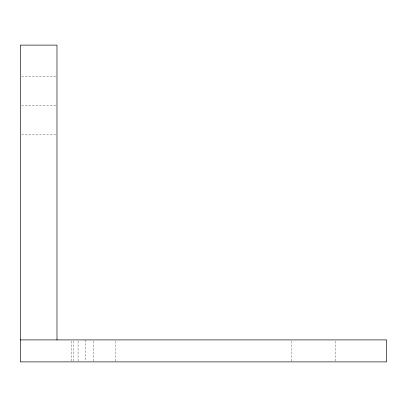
<?xml version="1.0" encoding="UTF-8"?>
<svg xmlns="http://www.w3.org/2000/svg" width="407" height="407" viewBox="0 0 407 407"><rect width="100%" height="100%" fill="white"/><g stroke="black" fill="none" stroke-linecap="round" stroke-linejoin="round"><path stroke-width="0.31" stroke-dasharray="2.04 1.53" d="M21.612 76.251L56.98 76.251M21.612 105.555L56.349 105.555M21.612 134.859L56.349 134.859M335.368 341.168L335.368 361.258M291.412 341.168L291.412 361.258M115.588 341.168L115.588 361.258M93.61 341.168L93.61 361.258M85.2 339.911L85.2 361.258M78.068 341.168L78.068 361.258M73.306 341.168L73.306 361.258M71.632 341.168L71.632 361.258"/><path stroke-width="0.61" d="M20.35 339.911L386.65 339.911L386.65 361.889L20.35 361.889L20.35 45.111L56.98 45.111L56.98 339.911"/></g></svg>
